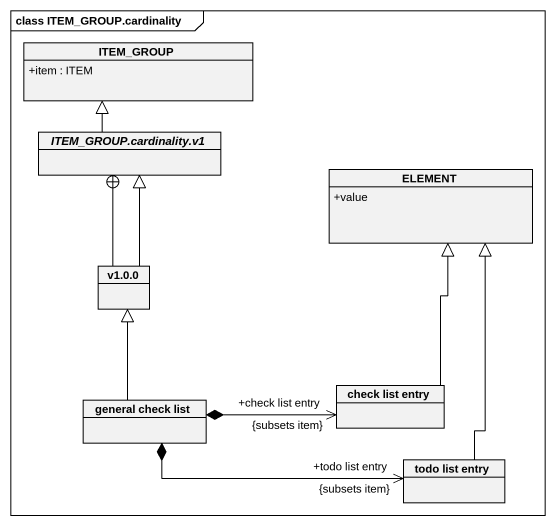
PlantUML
@startuml
mainframe class ITEM_GROUP.cardinality
hide circle
hide empty members
skinparam classAttributeIconSize 0
class ITEM_GROUP {
  +item : ITEM
}
abstract class "ITEM_GROUP.cardinality.v1" as ITEM_GROUP_cardinality_v1
class ELEMENT {
  +value
}
class "v1.0.0" as v1_0_0
class "check list entry" as check_list_entry
class "general check list" as general_check_list
class "todo list entry" as todo_list_entry
ITEM_GROUP_cardinality_v1 -up-|> ITEM_GROUP
v1_0_0 -up-+ ITEM_GROUP_cardinality_v1
v1_0_0 -up-|> ITEM_GROUP_cardinality_v1
check_list_entry -up-|> ELEMENT
general_check_list -up-|> v1_0_0
general_check_list *-right-> "+check list entry\n{subsets item}" check_list_entry
general_check_list *-right-> "+todo list entry\n{subsets item}" todo_list_entry
todo_list_entry -up-|> ELEMENT
@enduml
